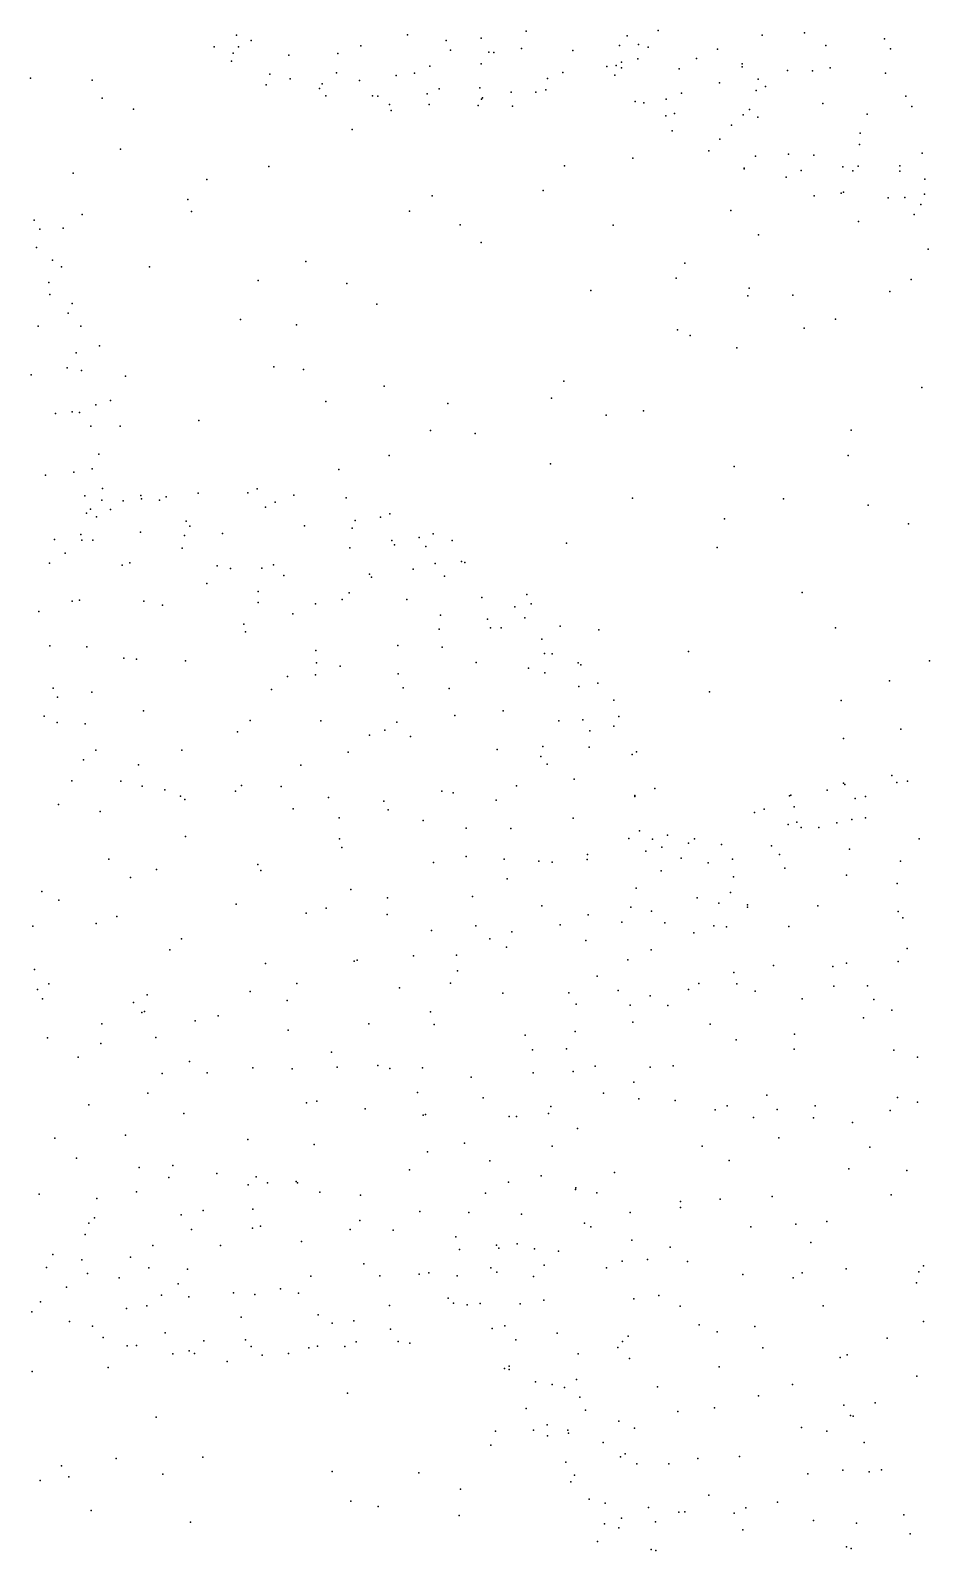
# Model space of a CAD drawing. Header units: metres. Extents: x -23.9 to 23.9, y -28.5 to 28.5.
# Drawn here: x -7.482 to -6.062, y -4.796 to -2.395 of the extents above; entities that cross this region are included whole.
import ezdxf

# ---------------------------------------------------------------- set-up
doc = ezdxf.new("R2010")
doc.units = ezdxf.units.M

msp = doc.modelspace()

# ---------------------------------------------------------------- linework, layer by layer
for p in [(-6.6997, -2.3964, -7.589), (-6.4913, -2.395, -2.9052), (-6.2598, -2.3991, -3.7914), (-7.1923, -2.421, -7.2893), (-7.1569, -2.4024, -7.4558), (-7.1536, -2.4208, -2.1141), (-7.1336, -2.4109, -7.0019), (-6.9603, -2.4195, -7.5644), (-6.8866, -2.4018, -7.6051), (-6.826, -2.4112, -6.8677), (-6.7704, -2.4073, -7.5879), (-6.7069, -2.4236, 7.858), (-6.5523, -2.4191, -7.4251), (-6.5402, -2.4038, -3.583), (-6.5219, -2.4175, -7.083), (-6.5066, -2.4215, -7.2779), (-6.3974, -2.4249, -3.7046), (-6.3268, -2.4025, 7.3772), (-6.2264, -2.4186, 10.2694), (-6.1335, -2.4083, -2.7376), (-6.1243, -2.424, -3.7987), (-7.1646, -2.4435, -7.2062), (-7.1622, -2.4311, -7.0973), (-7.0744, -2.4339, -7.4629), (-6.9968, -2.4316, -6.9224), (-6.8188, -2.4264, 16.7429), (-6.7705, -2.4476, -7.5213), (-6.7586, -2.4294, -6.9079), (-6.7507, -2.4299, 20.6399), (-6.6256, -2.4265, -7.4804), (-6.5489, -2.4453, -3.4944), (-6.5234, -2.4401, -2.9952), (-6.4305, -2.4394, -2.8901), (-6.3586, -2.448, -2.844), (-7.4822, -2.4704, 6.7361), (-7.104, -2.4643, -7.2806), (-7.0723, -2.4715, -7.1468), (-6.9987, -2.4618, -7.4584), (-6.9048, -2.466, -7.4783), (-6.8758, -2.4625, -6.9641), (-6.8515, -2.4516, -7.5362), (-6.6658, -2.4711, -7.0632), (-6.6414, -2.4617, -7.4007), (-6.5723, -2.4518, -7.3122), (-6.5592, -2.4659, -3.4256), (-6.5575, -2.4504, -7.1814), (-6.5488, -2.4543, -3.0714), (-6.458, -2.4558, 12.4509), (-6.3583, -2.4525, -2.732), (-6.3333, -2.4718, -3.6842), (-6.2868, -2.4585, -2.8157), (-6.2471, -2.4587, -3.7478), (-6.2194, -2.4541, -2.7877), (-6.1323, -2.4627, -2.7835), (-7.3848, -2.4735, -3.2557), (-7.11, -2.4811, 6.5521), (-7.0256, -2.4867, -7.3249), (-7.0213, -2.4795, -7.0731), (-6.9626, -2.4739, -7.0253), (-6.8557, -2.4954, -7.0512), (-6.8368, -2.4873, -7.431), (-6.7726, -2.4856, -7.0471), (-6.7231, -2.4924, -7.3708), (-6.6844, -2.4923, -7.305), (-6.6684, -2.489, -7.1764), (-6.4542, -2.4939, -3.0021), (-6.3944, -2.4778, 19.5812), (-6.3362, -2.49, 15.6663), (-6.3217, -2.4836, 17.3143), (-7.369, -2.5023, 9.4165), (-7.3196, -2.5196, 16.3349), (-7.0159, -2.4981, -7.2557), (-6.942, -2.4981, -7.3561), (-6.9334, -2.4991, -7.105), (-6.915, -2.5122, -7.2587), (-6.8528, -2.512, -7.3234), (-6.7752, -2.5138, -7.2347), (-6.77, -2.5034, -7.141), (-6.7685, -2.5014, 0.9441), (-6.7212, -2.5149, 4.8578), (-6.5273, -2.5074, -3.3227), (-6.5137, -2.5092, -3.1703), (-6.4784, -2.5036, -3.4813), (-6.3468, -2.5199, -3.6101), (-6.2309, -2.5107, -2.8588), (-6.1, -2.499, -3.7308), (-6.0903, -2.5153, -2.8359), (-6.9124, -2.5215, 4.4239), (-6.479, -2.5302, -3.3974), (-6.4651, -2.5264, -3.0975), (-6.3752, -2.5447, -3.5442), (-6.357, -2.5283, -3.1229), (-6.3339, -2.532, -2.9456), (-6.1608, -2.5274, -3.6779), (-6.974, -2.5517, 10.0457), (-6.4687, -2.5537, -3.2852), (-6.3935, -2.5669, -3.4716), (-6.1722, -2.5575, -2.9136), (-7.3399, -2.5825, 0.8227), (-6.4109, -2.585, -3.1979), (-6.2854, -2.5904, 9.8044), (-6.2454, -2.5919, -3.5572), (-6.1732, -2.5754, -3.6065), (-6.0742, -2.5889, 21.3853), (-7.1057, -2.61, 3.8296), (-6.6391, -2.6087, 0.2717), (-6.5312, -2.5966, 9.5282), (-6.3555, -2.6126, -3.3179), (-6.355, -2.6139, -3.2375), (-6.3376, -2.5938, -3.0863), (-6.2654, -2.6164, -3.4686), (-6.1996, -2.6107, -3.0233), (-6.1838, -2.617, -3.5103), (-6.175, -2.6097, 20.9281), (-6.1095, -2.6174, -3.0121), (-6.1093, -2.6091, -3.5576), (-7.4146, -2.6207, 3.4411), (-7.2037, -2.6305, 9.7554), (-6.2889, -2.627, -3.3961), (-6.0701, -2.63, -3.4984), (-7.2334, -2.6621, 20.965), (-6.8477, -2.6562, 9.6727), (-6.6728, -2.6479, -2.2553), (-6.2445, -2.6562, -3.2677), (-6.202, -2.652, -3.3623), (-6.1986, -2.6507, -3.1676), (-6.1281, -2.6595, -3.37), (-6.1016, -2.6588, -3.1421), (-6.0703, -2.6536, -3.431), (-7.4006, -2.6857, -2.265), (-7.2279, -2.681, 1.9987), (-6.8835, -2.6807, 6.1809), (-6.3765, -2.6793, 14.96), (-6.087, -2.6858, 5.0855), (-6.0762, -2.6698, -3.305), (-7.4765, -2.6949, -5.4436), (-7.4671, -2.7092, -5.3615), (-7.4303, -2.7075, 3.0689), (-6.8035, -2.7019, 20.8811), (-6.5623, -2.7024, 16.2441), (-6.1747, -2.6971, 0.3293), (-6.7703, -2.7302, 12.3963), (-6.3325, -2.718, -2.3324), (-7.4728, -2.738, -5.2273), (-7.4474, -2.7579, -5.3119), (-7.0473, -2.76, 14.3441), (-6.0648, -2.7403, 13.4843), (-7.4329, -2.7686, -5.4021), (-7.2942, -2.7687, 19.6565), (-6.4489, -2.7629, 19.832), (-7.4533, -2.7934, -5.5882), (-7.1228, -2.79, 12.4933), (-6.9828, -2.7949, -3.3914), (-6.5975, -2.8059, 5.7372), (-6.4624, -2.7863, 15.5469), (-6.3475, -2.8024, 12.7193), (-6.1254, -2.8074, -3.1195), (-6.0918, -2.7883, 6.9847), (-7.4514, -2.8124, -5.2067), (-7.4165, -2.8264, -5.4402), (-6.9352, -2.8273, 1.255), (-6.3496, -2.8144, 4.8188), (-6.2786, -2.8132, 13.0587), (-7.4228, -2.8418, -5.2685), (-7.1505, -2.8516, 16.364), (-6.2108, -2.8513, 8.733), (-7.4701, -2.8621, 1.7847), (-7.4027, -2.8621, -5.3796), (-7.0619, -2.8599, 1.7322), (-6.4606, -2.8682, 7.06), (-6.4404, -2.877, 9.0392), (-6.2605, -2.8655, 5.6268), (-7.4102, -2.9044, -5.2381), (-7.3732, -2.8931, -2.6649), (-6.367, -2.8966, 20.3322), (-7.4244, -2.9278, -5.6208), (-7.098, -2.9262, -2.2689), (-7.4808, -2.9392, -5.0619), (-7.4015, -2.9322, -5.5505), (-7.3322, -2.941, 6.8979), (-7.051, -2.9308, 17.4921), (-6.6398, -2.9491, -3.4949), (-6.9234, -2.957, 4.1542), (-6.6597, -2.9761, 7.48), (-6.0748, -2.9589, 17.1221), (-7.4425, -3.0003, -5.1151), (-7.4162, -2.9973, -5.6229), (-7.4048, -2.9988, -5.2227), (-7.3791, -2.9863, -5.4016), (-7.356, -2.9796, 3.6475), (-7.0156, -2.9814, -1.9217), (-6.8229, -2.9846, 6.744), (-6.514, -2.9959, 5.1437), (-7.3868, -3.0199, -5.2996), (-7.3406, -3.02, 7.3764), (-7.2164, -3.0112, 20.9982), (-6.5731, -3.003, 4.4317), (-6.8506, -3.0268, 15.1373), (-6.7802, -3.0316, 12.6785), (-6.1865, -3.0264, 16.1594), (-7.374, -3.0645, -5.5105), (-6.9159, -3.0665, 19.6999), (-6.1913, -3.0665, 4.3734), (-7.4582, -3.0974, -5.0839), (-7.4134, -3.0926, -5.7403), (-7.3847, -3.0874, -5.3355), (-6.9955, -3.0885, 16.6024), (-6.6612, -3.0794, -1.573), (-6.3712, -3.0836, -2.2016), (-7.3685, -3.1185, -5.6082), (-7.1244, -3.1191, -5.8089), (-7.3961, -3.13, -5.2781), (-7.3695, -3.1372, -2.9402), (-7.336, -3.138, -5.5045), (-7.3078, -3.1296, -5.8392), (-7.3066, -3.135, -5.9324), (-7.2784, -3.1371, -5.7428), (-7.2679, -3.132, 19.6876), (-7.2176, -3.1262, -5.9427), (-7.1387, -3.1252, -5.7403), (-7.096, -3.1404, -6.0325), (-7.0663, -3.129, -5.9431), (-6.9837, -3.1336, -5.8615), (-6.5318, -3.134, 20.152), (-6.2933, -3.1347, -3.3621), (-6.1595, -3.1449, 6.9536), (-7.3936, -3.1574, -5.9222), (-7.3875, -3.1512, -5.8392), (-7.3776, -3.1634, -5.4198), (-7.3555, -3.1516, -5.7597), (-7.1108, -3.1483, -5.662), (-6.9695, -3.1694, -5.6714), (-6.9297, -3.1637, -5.9584), (-6.9147, -3.1587, -5.8521), (-6.3862, -3.1664, 9.4723), (-7.4027, -3.1913, -6.0492), (-7.3084, -3.1877, -6.1334), (-7.2387, -3.1931, 5.4649), (-7.2362, -3.17, -6.109), (-7.2304, -3.178, -5.5884), (-7.1791, -3.1897, -6.1765), (-7.0496, -3.1776, -6.1223), (-6.9744, -3.1815, -6.0892), (-6.8465, -3.19, -5.7986), (-6.096, -3.1746, 8.9679), (-7.444, -3.1992, -5.1498), (-7.4011, -3.2002, -5.3114), (-7.3839, -3.2, 4.0681), (-7.2425, -3.2131, -5.5225), (-6.9777, -3.2124, -6.1701), (-6.9113, -3.2008, -5.6428), (-6.9071, -3.2076, -6.0914), (-6.8683, -3.1958, -6.0232), (-6.8577, -3.2102, 5.3996), (-6.8164, -3.2007, -5.8623), (-6.6357, -3.2051, 20.6537), (-6.398, -3.212, 15.6314), (-7.4522, -3.2367, -6.1128), (-7.4272, -3.2206, -5.2182), (-7.3374, -3.2398, -5.442), (-7.3254, -3.2362, -6.2079), (-7.1874, -3.241, -1.4665), (-7.0983, -3.2392, -6.2431), (-6.8433, -3.237, -6.0946), (-6.8013, -3.2337, -6.0145), (-6.7962, -3.2354, -5.7173), (-7.1665, -3.2448, -6.2603), (-7.1168, -3.2444, -5.4674), (-7.0819, -3.2562, 17.222), (-6.9467, -3.2537, -5.5105), (-6.9434, -3.2585, -6.216), (-6.8779, -3.2458, -6.1554), (-6.8285, -3.2571, -5.6034), (-7.2034, -3.2687, -5.4347), (-7.1224, -3.2815, -6.3086), (-6.9788, -3.2834, -5.4494), (-6.6982, -3.2858, -5.8408), (-6.2638, -3.2827, 9.96), (-7.4688, -3.3128, -6.2265), (-7.4162, -3.2967, 17.3728), (-7.4046, -3.2948, -5.3258), (-7.3029, -3.2966, -5.4158), (-7.2735, -3.3029, -6.32), (-7.1226, -3.2986, -5.3932), (-7.0321, -3.3007, -5.4046), (-6.9898, -3.294, -6.2938), (-6.8881, -3.2942, -5.4882), (-6.7696, -3.2908, -6.0987), (-6.7173, -3.3054, -5.6768), (-6.6915, -3.3006, -5.9357), (-7.1453, -3.333, -6.3661), (-7.0679, -3.3164, -6.3382), (-6.8349, -3.3185, -6.2283), (-6.7606, -3.3252, 6.455), (-6.7018, -3.323, 4.3516), (-6.646, -3.336, -5.8676), (-7.1424, -3.3449, -5.3439), (-6.8368, -3.3406, -5.461), (-6.7558, -3.3387, -6.1769), (-6.7388, -3.3386, -5.5658), (-6.6749, -3.3568, -5.6495), (-6.5845, -3.3419, 15.2131), (-6.2113, -3.3386, 12.8509), (-7.4515, -3.3669, 16.6754), (-7.3933, -3.3686, -5.2939), (-7.0318, -3.3743, 4.2017), (-6.9022, -3.3666, -6.3297), (-6.8319, -3.369, -6.2871), (-6.6707, -3.3795, -6.0996), (-6.6586, -3.3798, 6.0703), (-6.4432, -3.3762, 5.4166), (-7.3349, -3.3864, -6.3759), (-7.3145, -3.3882, -5.3284), (-7.2374, -3.3908, -6.4007), (-7.0303, -3.3938, 12.7954), (-6.9931, -3.3995, -6.3927), (-6.7782, -3.3936, -5.4636), (-6.6958, -3.4024, -6.1836), (-6.6702, -3.4096, -5.5722), (-6.6172, -3.3941, -5.9751), (-6.6133, -3.3969, -5.7604), (-6.0625, -3.3908, 7.4348), (-7.0765, -3.4156, -6.4187), (-7.032, -3.4127, -5.3116), (-6.9014, -3.4111, -5.3598), (-6.8934, -3.4334, -6.3748), (-6.6165, -3.4314, -5.6603), (-6.5863, -3.4262, -5.9171), (-6.1258, -3.4222, -2.8548), (-7.4463, -3.4342, 20.0066), (-7.4395, -3.448, 20.6197), (-7.3852, -3.4403, -5.2663), (-7.1014, -3.436, -5.2852), (-6.8212, -3.4344, -5.3864), (-6.5611, -3.4527, -5.8514), (-6.4102, -3.4398, 9.2307), (-6.2019, -3.4535, -1.7839), (-7.4606, -3.4782, -6.3876), (-7.3036, -3.4698, -6.4462), (-6.812, -3.477, -6.3597), (-6.7358, -3.47, -5.4296), (-6.5532, -3.4785, -5.782), (-7.4399, -3.4881, -5.304), (-7.3958, -3.4903, -6.4238), (-7.1554, -3.5028, -5.2349), (-7.1352, -3.4852, -6.4746), (-7.0238, -3.4858, -6.46), (-6.9225, -3.5001, -5.2875), (-6.9039, -3.4879, 20.089), (-6.6478, -3.4856, -5.5205), (-6.6099, -3.4838, -6.1349), (-6.599, -3.5013, -5.5836), (-6.5611, -3.494, -6.033), (-6.108, -3.4987, 15.5385), (-6.9466, -3.508, 20.5472), (-6.8819, -3.5102, -6.422), (-6.673, -3.5259, -6.2676), (-6.6001, -3.5271, 7.7263), (-6.1983, -3.5134, 8.9633), (-7.3983, -3.5471, -5.2725), (-7.3791, -3.532, -2.3254), (-7.243, -3.532, -6.4866), (-6.9806, -3.5349, -5.2495), (-6.7454, -3.5309, -5.3798), (-6.6765, -3.5417, -5.442), (-6.5319, -3.5389, -5.7275), (-6.5252, -3.5347, -5.9686), (-7.3117, -3.5549, -6.4854), (-7.0553, -3.5557, -3.1093), (-6.6661, -3.5541, -3.2815), (-6.6236, -3.5777, -5.4924), (-6.122, -3.5721, -6.3006), (-7.4167, -3.5805, -6.4553), (-7.3396, -3.5807, -5.237), (-7.3058, -3.5889, -1.3888), (-7.2701, -3.5947, -5.2159), (-7.1582, -3.5969, -6.5194), (-7.1491, -3.5875, -5.2057), (-7.0863, -3.5892, -6.5093), (-6.8325, -3.5967, -5.2896), (-6.8149, -3.5992, -6.4208), (-6.7146, -3.5882, -6.3442), (-6.4965, -3.5923, -5.8826), (-6.2243, -3.5952, -6.1986), (-6.1984, -3.5839, -6.2713), (-6.1963, -3.5864, -6.3868), (-6.114, -3.5831, -6.44), (-6.0976, -3.5807, -6.1998), (-7.4378, -3.6178, -5.2597), (-7.2453, -3.6047, 5.1795), (-7.2383, -3.6098, -6.5148), (-7.0671, -3.6245, -5.2022), (-7.0117, -3.6067, -6.5066), (-6.924, -3.6127, -5.2419), (-6.7467, -3.611, -5.3437), (-6.528, -3.605, -5.6599), (-6.5277, -3.6037, -6.0755), (-6.3237, -3.6251, -6.4259), (-6.2836, -3.6041, -6.3676), (-6.2815, -3.6029, -6.271), (-6.2764, -3.6215, -6.1428), (-6.1798, -3.6081, 12.1731), (-6.1639, -3.605, -6.1285), (-7.3719, -3.6286, 4.4998), (-6.9948, -3.6387, 7.1116), (-6.9173, -3.6264, -6.4822), (-6.8622, -3.643, -1.2095), (-6.6253, -3.6391, -6.2745), (-6.3392, -3.6306, -6.2094), (-6.2856, -3.6491, -6.0746), (-6.2722, -3.6459, -6.5649), (-6.2091, -3.6468, -6.0261), (-6.1851, -3.6416, -2.5787), (-6.1636, -3.639, -6.6025), (-7.2372, -3.6683, -5.1898), (-6.9942, -3.672, -5.2002), (-6.794, -3.6551, -5.2931), (-6.7236, -3.6556, -6.3794), (-6.5373, -3.6716, -5.5795), (-6.5205, -3.6591, -6.1241), (-6.4999, -3.6723, -6.1903), (-6.4761, -3.666, -6.054), (-6.4339, -3.672, -6.3896), (-6.265, -3.6542, 14.9754), (-6.2372, -3.6539, 10.0175), (-6.0789, -3.6719, -6.6749), (-6.9905, -3.6857, -6.5217), (-6.6027, -3.697, -6.3231), (-6.5104, -3.6913, -5.6481), (-6.4855, -3.6854, -5.7201), (-6.443, -3.6791, -6.2409), (-6.3912, -3.681, -6.1005), (-6.3123, -3.6833, -6.016), (-6.2995, -3.6968, -6.647), (-6.189, -3.6881, -6.6795), (-7.3586, -3.704, -6.5099), (-7.283, -3.7206, -6.5326), (-7.1229, -3.7127, -5.1789), (-7.1184, -3.7218, -6.5432), (-6.8457, -3.7096, -5.2497), (-6.794, -3.7001, -6.4352), (-6.7343, -3.704, -5.3277), (-6.6793, -3.7075, -5.3712), (-6.6586, -3.7088, -6.3979), (-6.6032, -3.7049, -5.4665), (-6.4547, -3.7026, -5.9373), (-6.4122, -3.7098, -6.0343), (-6.3738, -3.7039, -6.6077), (-6.2911, -3.7182, -5.9526), (-6.1086, -3.7072, -5.9115), (-7.324, -3.7332, -5.1963), (-6.7293, -3.7351, 18.4712), (-6.4864, -3.7223, -6.4744), (-6.3719, -3.7322, -5.9803), (-6.1937, -3.7295, -6.7378), (-6.1136, -3.7427, -6.7734), (-7.4642, -3.7551, -5.2444), (-7.4373, -3.7689, -6.4897), (-6.9765, -3.7522, -5.1972), (-6.9182, -3.7652, -6.5055), (-6.7841, -3.763, -5.2843), (-6.5257, -3.7497, -5.5855), (-6.4293, -3.7653, -5.9059), (-6.3766, -3.7566, 7.8906), (-7.1573, -3.7751, -5.1686), (-7.0466, -3.7896, 6.7162), (-7.0152, -3.7813, -6.5383), (-6.9188, -3.7914, -5.213), (-6.6746, -3.7777, -5.3657), (-6.6016, -3.7923, -5.4506), (-6.5344, -3.7802, -6.5293), (-6.5016, -3.7862, -6.5974), (-6.3953, -3.7734, -6.6964), (-6.3501, -3.7761, 5.2931), (-6.35, -3.78, -5.9023), (-6.2389, -3.7778, -6.7903), (-6.1119, -3.7866, -5.8172), (-7.4786, -3.8099, 16.5025), (-7.3782, -3.806, -5.207), (-7.3456, -3.7946, -6.5249), (-6.8489, -3.817, -6.4841), (-6.7788, -3.8095, -6.4393), (-6.6457, -3.808, -6.4291), (-6.5485, -3.8034, -5.5245), (-6.4806, -3.8046, -5.6957), (-6.4033, -3.8093, 9.4746), (-6.3829, -3.8112, -6.7541), (-6.2847, -3.8104, -5.8329), (-6.1048, -3.7969, -6.8291), (-7.2439, -3.8301, -6.544), (-6.7566, -3.8297, 13.0576), (-6.7219, -3.8189, -6.3983), (-6.6055, -3.8324, 12.5945), (-6.4348, -3.8206, -5.8187), (-7.2619, -3.8471, -5.1816), (-6.971, -3.8652, -6.5218), (-6.9661, -3.8639, -5.2014), (-6.8776, -3.8567, -5.2318), (-6.8097, -3.8555, 18.8918), (-6.7304, -3.8432, -5.3209), (-6.5387, -3.8633, 6.5454), (-6.5019, -3.8475, -5.6296), (-6.112, -3.8655, -6.8786), (-6.098, -3.8454, -5.7684), (-7.4758, -3.8783, 15.8507), (-7.1108, -3.8691, -5.1771), (-6.8079, -3.8805, -5.2723), (-6.5875, -3.8891, -6.6137), (-6.3716, -3.8833, 4.9208), (-6.3089, -3.872, 14.2316), (-6.2153, -3.8739, -6.8694), (-6.1935, -3.8686, -5.7661), (-7.471, -3.9099, -1.7405), (-7.4531, -3.901, -5.2447), (-7.1354, -3.9133, -6.5424), (-7.0614, -3.9006, -6.5354), (-6.8995, -3.9072, -6.4916), (-6.8191, -3.8999, -6.4542), (-6.5541, -3.9115, -5.5381), (-6.4429, -3.9101, -6.7911), (-6.4267, -3.9005, -5.7865), (-6.3669, -3.9008, -6.8319), (-6.3379, -3.9126, -5.7818), (-6.2138, -3.9049, -1.8374), (-6.1607, -3.9041, 4.6107), (-7.4629, -3.9247, -6.4698), (-7.3194, -3.9305, 18.3349), (-7.2981, -3.9186, -6.5278), (-7.0769, -3.9273, 7.4304), (-6.7365, -3.9157, -5.3273), (-6.6319, -3.9151, -6.558), (-6.6203, -3.9334, -5.4476), (-6.5352, -3.9349, -3.1612), (-6.5039, -3.9201, 18.1648), (-6.4758, -3.9352, -5.6937), (-6.2639, -3.9247, -5.7431), (-6.1504, -3.9258, -6.9152), (-7.3062, -3.9461, -5.198), (-7.3022, -3.9447, 18.7243), (-7.2221, -3.9593, -5.1902), (-7.1856, -3.9515, -1.378), (-6.8506, -3.9453, 17.9857), (-6.5312, -3.9618, -5.5936), (-6.167, -3.9547, -5.7033), (-6.122, -3.9427, 18.9225), (-7.4552, -3.9861, -5.2637), (-7.3692, -3.9641, -6.4979), (-7.284, -3.9857, 16.1835), (-7.075, -3.9744, -6.5248), (-6.948, -3.964, -6.5006), (-6.8447, -3.9652, -5.2608), (-6.7008, -3.9823, -6.4839), (-6.6219, -3.9763, -6.6492), (-6.409, -3.9648, -5.7631), (-6.276, -3.9806, -6.9195), (-7.3711, -3.9954, -5.2356), (-7.007, -4.0091, -6.5045), (-6.6897, -4.0055, -5.3901), (-6.6358, -4.0038, -5.4575), (-6.3678, -3.9896, -6.8857), (-6.2765, -4.0042, -5.7064), (-6.1187, -4.006, -6.9564), (-7.4069, -4.0171, -6.465), (-7.2312, -4.0238, -6.5078), (-7.1309, -4.0335, -6.5105), (-6.998, -4.0328, -5.2277), (-6.9339, -4.0302, -6.472), (-6.863, -4.0338, 3.3552), (-6.5904, -4.0312, -5.5383), (-6.5038, -4.0328, -6.8146), (-6.4672, -4.0308, -5.7451), (-6.0817, -4.0167, 3.9017), (-7.2741, -4.0427, -5.2257), (-7.203, -4.0418, -5.2169), (-7.069, -4.0351, 17.0776), (-6.9146, -4.0349, 14.4145), (-6.7864, -4.0484, -5.3357), (-6.6882, -4.0414, -6.5723), (-6.6253, -4.0396, -6.6819), (-6.5292, -4.0566, 18.9891), (-7.2966, -4.0736, -6.4822), (-6.8708, -4.0725, 7.7163), (-6.7673, -4.0811, -6.4629), (-6.5775, -4.0737, -6.7684), (-6.3197, -4.0767, -6.939), (-6.1133, -4.0806, -6.9832), (-7.3898, -4.0922, -6.4412), (-7.2401, -4.1057, -5.2441), (-7.0461, -4.0892, -5.2409), (-7.0301, -4.0865, -6.4797), (-6.9538, -4.0986, -6.4525), (-6.6642, -4.1059, 3.0195), (-6.6603, -4.095, -5.4786), (-6.5215, -4.0826, -5.7237), (-6.4644, -4.0855, -1.5349), (-6.401, -4.1002, -6.9151), (-6.3822, -4.0939, -5.7126), (-6.3029, -4.0997, -5.6818), (-6.2432, -4.0938, 6.5674), (-6.1248, -4.1009, 9.5446), (-6.0818, -4.0877, -5.6474), (-6.8622, -4.1085, -5.3106), (-6.8583, -4.1074, -6.4099), (-6.7264, -4.1106, -6.5624), (-6.7145, -4.1105, -5.4199), (-6.6186, -4.1298, -5.5689), (-6.3407, -4.1123, 12.1746), (-6.2457, -4.1127, 18.3356), (-6.184, -4.12, -5.6484), (-7.4435, -4.145, -5.3348), (-7.3321, -4.1403, -5.2853), (-7.1388, -4.1469, -5.2598), (-6.7966, -4.1526, -6.42), (-6.3005, -4.1444, -6.962), (-7.4095, -4.1765, -6.3789), (-7.0343, -4.1546, -6.4413), (-6.855, -4.1662, -6.3665), (-6.6585, -4.1575, -6.6855), (-6.4214, -4.1576, -5.7231), (-6.157, -4.1589, -6.994), (-7.3104, -4.1909, 16.8028), (-7.2576, -4.188, -6.4206), (-7.1881, -4.2009, 2.9122), (-6.8834, -4.1946, -5.3633), (-6.7569, -4.1808, -5.4479), (-6.5602, -4.1988, -5.7474), (-6.3789, -4.18, -6.9383), (-6.1899, -4.1935, -5.6408), (-6.0982, -4.1958, -7.0049), (-7.2637, -4.2068, -5.3152), (-7.1382, -4.2187, -5.31), (-7.1257, -4.2061, 8.6056), (-7.1078, -4.2152, 14.6812), (-7.0628, -4.2133, -1.5664), (-7.0607, -4.2152, -6.4028), (-6.7275, -4.2143, -6.5856), (-6.6758, -4.2043, -5.5637), (-6.6218, -4.226, -5.7103), (-6.6208, -4.2235, -6.7534), (-7.4686, -4.2335, 6.6821), (-7.3771, -4.24, -2.4906), (-7.3147, -4.2296, -6.381), (-7.0251, -4.2302, 12.9412), (-6.9609, -4.2349, -5.3586), (-6.7636, -4.2318, -3.1866), (-6.5877, -4.2312, 3.6803), (-6.456, -4.2447, -6.9003), (-6.393, -4.2413, -5.6944), (-6.3111, -4.2369, -5.666), (-6.123, -4.2344, -5.6286), (-7.3808, -4.2705, -6.3201), (-7.2443, -4.2659, -5.3547), (-7.2097, -4.259, 7.4935), (-7.131, -4.257, 15.3815), (-6.8672, -4.2607, 6.2501), (-6.79, -4.2625, -6.41), (-6.707, -4.2651, -5.6017), (-6.5353, -4.2622, -5.7874), (-6.4559, -4.2541, -5.7332), (-7.396, -4.2972, 18.8951), (-7.3898, -4.2793, -5.4176), (-7.2281, -4.289, -6.3462), (-7.1317, -4.287, -6.3556), (-7.1187, -4.2839, -5.3649), (-6.9775, -4.289, 15.0022), (-6.9623, -4.2749, -6.3307), (-6.9095, -4.2903, -6.2831), (-6.6074, -4.2791, -5.759), (-6.5975, -4.2849, -6.7853), (-6.3446, -4.2847, -6.9576), (-6.2738, -4.2805, -6.9829), (-6.2248, -4.2763, -5.6384), (-7.2888, -4.3143, -6.3096), (-7.182, -4.3145, -5.3941), (-7.054, -4.3079, -5.3983), (-6.8107, -4.3007, -6.3002), (-6.8045, -4.3207, -5.5649), (-6.7465, -4.3138, -6.5144), (-6.7426, -4.3185, -5.6627), (-6.7139, -4.3117, -6.6075), (-6.6863, -4.3195, -5.7316), (-6.5326, -4.3058, -6.8432), (-6.4721, -4.3169, -6.8838), (-6.2502, -4.3095, -2.0259), (-7.4467, -4.3287, -6.2023), (-7.401, -4.3371, -5.5033), (-7.3242, -4.3329, -5.4524), (-6.9558, -4.3435, -5.4849), (-6.6711, -4.3454, -5.8206), (-6.6484, -4.3231, -6.7093), (-6.5481, -4.339, -1.8299), (-6.5077, -4.3366, 12.7548), (-6.4445, -4.3396, -5.7354), (-7.4566, -4.349, -5.5529), (-7.392, -4.3585, 2.2104), (-7.3419, -4.3657, -6.212), (-7.295, -4.3498, 6.4048), (-7.234, -4.3518, -2.1581), (-7.0395, -4.3628, -6.2443), (-6.9304, -4.3622, 19.1768), (-6.8683, -4.3599, -5.5616), (-6.8532, -4.3577, -6.1503), (-6.8085, -4.3625, -5.6576), (-6.7552, -4.3498, -5.7342), (-6.7459, -4.3566, -5.8968), (-6.6878, -4.3636, 8.4037), (-6.5726, -4.3495, -6.8008), (-6.3576, -4.36, -5.6909), (-6.2777, -4.3656, -6.9718), (-6.2636, -4.3577, 3.2902), (-6.1941, -4.3512, -6.9916), (-6.0793, -4.356, -5.6332), (-6.0719, -4.3466, 9.0106), (-7.4254, -4.3804, -6.1256), (-7.2751, -4.3926, 15.9951), (-7.249, -4.3748, -5.4901), (-7.1617, -4.3891, -5.4925), (-7.1279, -4.3917, -6.2212), (-7.0872, -4.383, 14.331), (-7.0589, -4.3895, -5.5116), (-6.4898, -4.3932, 8.9017), (-6.0829, -4.3732, 14.1247), (-7.4664, -4.4032, -6.0238), (-7.3304, -4.4137, -5.5823), (-7.2982, -4.4099, -6.1711), (-7.2322, -4.3955, -6.2053), (-6.915, -4.4092, -5.6356), (-6.8226, -4.3974, -5.7373), (-6.8141, -4.4057, -5.8351), (-6.7928, -4.4082, -6.0086), (-6.7722, -4.406, -6.2945), (-6.7089, -4.4065, -6.0154), (-6.6713, -4.4008, -5.9504), (-6.5294, -4.3987, -5.8032), (-6.4565, -4.4104, -6.8811), (-6.2304, -4.4098, -5.6543), (-7.4801, -4.4191, -5.861), (-7.4205, -4.4342, -5.9503), (-7.3844, -4.4418, -5.7277), (-7.1494, -4.4277, -5.5515), (-7.0281, -4.4237, -6.1436), (-7.0059, -4.4372, -5.6235), (-6.9713, -4.4332, -6.077), (-6.7331, -4.4415, -6.492), (-6.4261, -4.4395, -5.7435), (-6.3384, -4.4422, -6.9345), (-6.0723, -4.4342, -5.6475), (-7.3672, -4.4597, -5.8278), (-7.2697, -4.4522, -5.6542), (-7.2085, -4.4648, -6.0519), (-7.1424, -4.4635, 2.5027), (-6.9139, -4.4467, -5.92), (-6.9013, -4.4659, 9.2969), (-6.7531, -4.4454, -6.3538), (-6.7156, -4.4634, -6.1007), (-6.6504, -4.4529, -6.6649), (-6.5473, -4.466, -5.8414), (-6.5384, -4.4576, 7.6894), (-6.398, -4.4507, 17.9753), (-6.1296, -4.4609, -6.9755), (-7.3296, -4.4731, -5.8922), (-7.3149, -4.4723, -5.7778), (-7.2572, -4.4853, -5.903), (-7.2316, -4.4807, -5.969), (-7.223, -4.4852, -5.7824), (-7.1338, -4.474, -6.0363), (-7.1163, -4.4874, -5.9498), (-7.0745, -4.485, -5.7938), (-7.0426, -4.476, -5.976), (-7.0287, -4.4733, -5.7371), (-6.986, -4.4739, -5.9037), (-6.9679, -4.4667, -5.8109), (-6.8832, -4.4684, 17.7927), (-6.6174, -4.4853, -5.9371), (-6.5548, -4.4755, -6.7817), (-6.3256, -4.4759, -5.7079), (-6.1928, -4.487, -6.959), (-7.4792, -4.5135, 7.1877), (-7.3596, -4.5071, 5.5677), (-7.1714, -4.4974, -5.84), (-6.7336, -4.5089, -6.3295), (-6.7265, -4.5105, -6.1797), (-6.7261, -4.5052, -6.405), (-6.5364, -4.4927, 14.5473), (-6.3948, -4.5059, -5.7487), (-6.2037, -4.4912, -5.6789), (-6.6847, -4.5295, -6.1), (-6.6583, -4.5341, -6.5948), (-6.6199, -4.526, 6.288), (-6.4921, -4.5374, -6.8027), (-6.2789, -4.5337, -6.9226), (-6.0828, -4.521, -6.9584), (-6.9817, -4.5474, 17.4522), (-6.6387, -4.5386, -5.305), (-6.6146, -4.5537, -6.6562), (-6.3327, -4.552, -5.7418), (-7.2837, -4.5857, 15.6043), (-6.6994, -4.5718, -6.4196), (-6.6058, -4.5743, -5.9821), (-6.4599, -4.5765, -5.8284), (-6.4021, -4.571, -6.8529), (-6.198, -4.5665, 18.2258), (-6.1873, -4.5827, -6.9211), (-6.1831, -4.5842, -5.7142), (-6.1486, -4.5631, 19.2353), (-6.748, -4.6076, 3.9447), (-6.6877, -4.6059, -6.296), (-6.6665, -4.5975, -6.4896), (-6.6338, -4.606, -6.5551), (-6.5534, -4.592, -6.7069), (-6.5286, -4.6029, -5.9115), (-6.2649, -4.6018, -6.8904), (-6.2245, -4.6079, 3.0069), (-6.7552, -4.6298, -2.9609), (-6.666, -4.615, -6.1903), (-6.6324, -4.6107, -6.0846), (-6.5777, -4.6255, 13.0411), (-6.1659, -4.6254, 7.2156), (-7.3469, -4.6509, 16.203), (-7.2098, -4.6487, 3.8533), (-6.637, -4.6564, -6.4457), (-6.5503, -4.6481, -6.655), (-6.5433, -4.6435, -5.9668), (-6.4284, -4.6509, -5.8597), (-6.3628, -4.6475, -5.8186), (-7.4329, -4.6622, 6.6579), (-7.4214, -4.6797, 8.2425), (-7.273, -4.6757, 17.9284), (-7.006, -4.6714, 5.5672), (-6.869, -4.6736, -5.9993), (-6.6231, -4.6773, -6.1944), (-6.5246, -4.6593, 9.204), (-6.474, -4.6592, -6.7218), (-6.2547, -4.6751, -6.8432), (-6.1994, -4.6695, -5.7762), (-6.1577, -4.672, 7.7959), (-6.1385, -4.6689, -6.8681), (-7.4667, -4.6857, -4.9675), (-6.8031, -4.6995, 7.5532), (-6.6288, -4.6879, -6.2838), (-6.9765, -4.718, 15.2214), (-6.9333, -4.7265, -5.0874), (-6.6002, -4.7153, -6.4149), (-6.5745, -4.7216, 2.6377), (-6.5063, -4.7283, -6.0461), (-6.4113, -4.7086, -6.7351), (-6.3527, -4.7285, -5.1632), (-6.3024, -4.7196, -6.7901), (-7.3863, -4.7332, -5.3222), (-7.2296, -4.7516, 18.962), (-6.8052, -4.7407, -2.2576), (-6.5756, -4.754, -6.3271), (-6.5489, -4.745, -6.5028), (-6.4953, -4.7511, -6.0558), (-6.4584, -4.7354, -5.9797), (-6.4491, -4.7349, -6.6651), (-6.3709, -4.737, -5.9035), (-6.2458, -4.7488, -5.8488), (-6.1781, -4.7531, -6.7932), (-6.103, -4.7396, -5.8173), (-6.5531, -4.7604, -6.1982), (-6.3574, -4.7635, -6.7029), (-6.0932, -4.7699, -6.7889), (-6.5867, -4.7818, -2.6157), (-6.5021, -4.7945, 12.3249), (-6.4946, -4.7963, -6.4755), (-6.1939, -4.7905, -5.8905), (-6.1865, -4.7928, 14.0433)]:
    msp.add_point(p)

doc.saveas('drawing.dxf')
